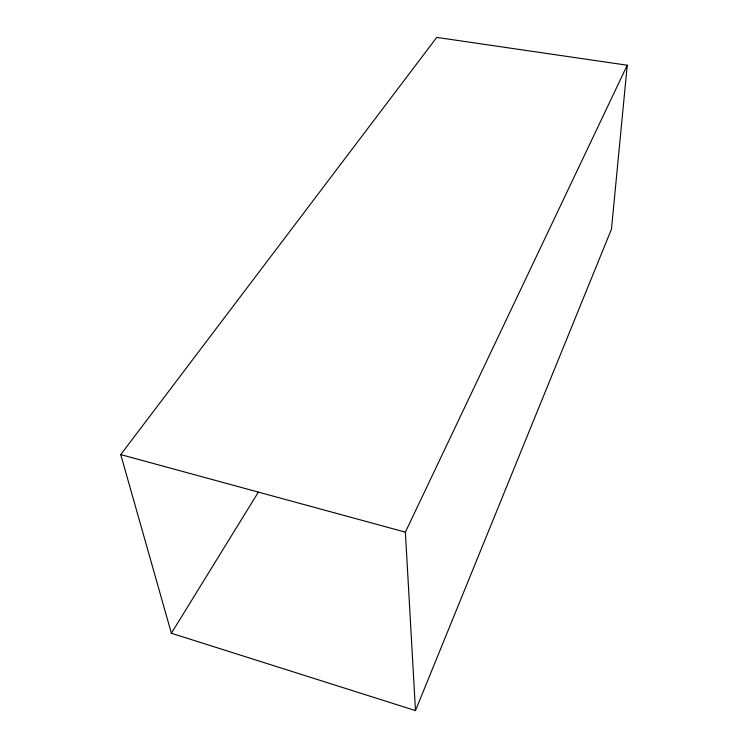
<?xml version="1.0" encoding="UTF-8"?>
<svg xmlns="http://www.w3.org/2000/svg" width="748" height="748" viewBox="0 0 748 748"><rect width="100%" height="100%" fill="white"/><g stroke="black" fill="none" stroke-linecap="round" stroke-linejoin="round"><path stroke-width="1.12" d="M627.245 65.216L611.462 229.187L415.477 710.6L171.386 633.247L120.755 454.597L436.757 37.4L627.245 65.216L405.379 532.155L415.477 710.6M171.386 633.247L258.294 492.231M120.755 454.597L405.379 532.155"/></g></svg>
